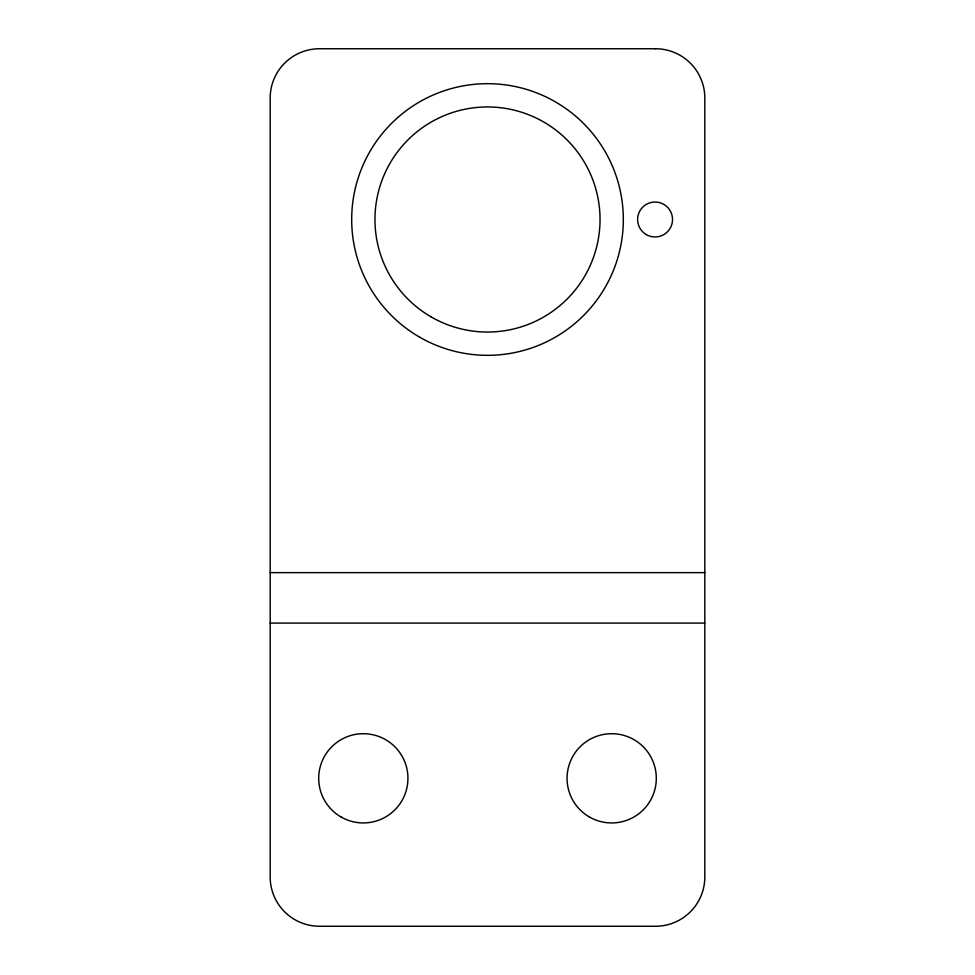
<?xml version="1.0" encoding="UTF-8"?>
<svg xmlns="http://www.w3.org/2000/svg" width="975" height="975" viewBox="0 0 975 975"><rect width="100%" height="100%" fill="white"/><g stroke="black" fill="none" stroke-linecap="round" stroke-linejoin="round"><path stroke-width="1.46" d="M270.185 572.642L704.815 572.642M270.185 623.086L704.815 623.086M655.529 48.75L319.471 48.75A49.286 49.286 0 0 0 270.185 98.036L270.185 876.964A49.286 49.286 0 0 0 319.471 926.25L655.529 926.25A49.286 49.286 0 0 0 704.815 876.964L704.815 98.036A49.286 49.286 0 0 0 655.529 48.75M646.34 234.622A17.465 17.465 0 0 0 672.531 219.497A17.465 17.465 0 0 0 646.34 204.372A17.465 17.465 0 0 0 646.34 234.622M431.23 316.96A112.539 112.539 0 0 0 600.039 219.497A112.539 112.539 0 0 0 431.23 122.033A112.539 112.539 0 0 0 431.23 316.96M341.006 816.965A44.631 44.631 0 0 0 407.94 778.318A44.631 44.631 0 0 0 341.006 739.672A44.631 44.631 0 0 0 341.006 816.965M589.363 816.965A44.631 44.631 0 0 0 656.309 778.318A44.631 44.631 0 0 0 589.363 739.672A44.631 44.631 0 0 0 589.363 816.965M419.591 337.131A135.83 135.83 0 0 0 623.33 219.497A135.83 135.83 0 0 0 419.591 101.875A135.83 135.83 0 0 0 419.591 337.131"/></g></svg>
